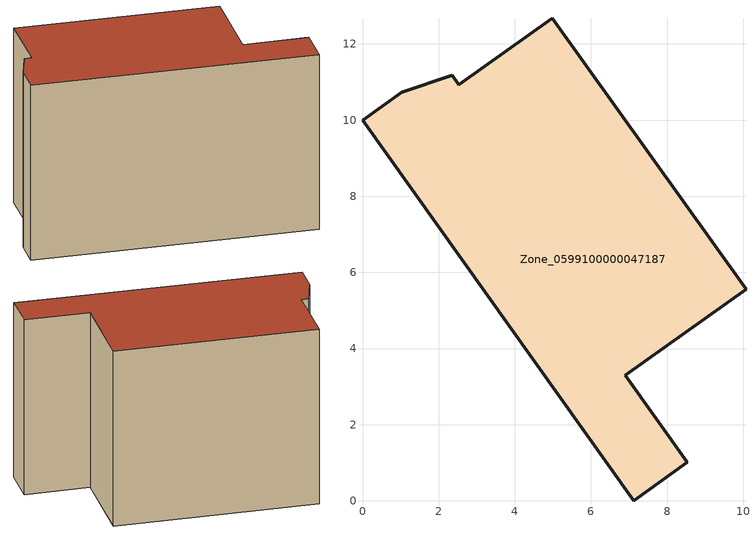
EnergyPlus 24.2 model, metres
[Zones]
Zone_0599100000047187
 floor ground (C_G): 10.07,5.56 6.9,3.3 8.53,1.01 7.12,0 0,9.99 1.03,10.73 2.35,11.18 2.53,10.93 4.98,12.68 z0
 wall outside (C_F): 1.03,10.73 0,9.99 7.12,0 8.53,1.01 6.9,3.3 10.07,5.56 4.98,12.68 2.53,10.93 2.35,11.18 1.03,10.73 z0:7.92
 roof outside (C_R): 2.53,10.93 2.35,11.18 1.03,10.73 0,9.99 7.12,0 8.53,1.01 6.9,3.3 10.07,5.56 4.98,12.68 z7.92
[BUILDING]
Pand.0599100000047187: North Axis=0; Terrain=City; Loads Convergence Tolerance Value=0.04; Temperature Convergence Tolerance Value=0.4; Solar Distribution=FullExterior; Maximum Number of Warmup Days=25; Minimum Number of Warmup Days=1
[Site:Location]
Rotterdam.The.Hague.AP_ZH_NLD Design_Conditions: Latitude=51.96; Longitude=4.45; Time Zone=1; Elevation=-4.5
[SITE:GROUNDTEMPERATURE:BUILDINGSURFACE]
18, 18, 18, 18, 18, 18, 18, 18, 18, 18, 18, 18
[MATERIAL] Thermal Absorptance=0.9; Solar Absorptance=0.7; Visible Absorptance=0.7
Name | Roughness | Thickness | Conductivity | Density | Specific Heat
G.TC.1975-1991 | MediumSmooth | 0.15 | 0.288461 | 540 | 1210
F.TC.1975-1991 | Rough | 0.3 | 0.230769 | 1920 | 840
R.TC.1975-1991 | MediumRough | 0.2 | 0.153846 | 1500 | 1000
[CONSTRUCTION]
C_G: G.TC.1975-1991
C_F: F.TC.1975-1991
C_R: R.TC.1975-1991
[ZONE]
Zone_0599100000047187: Type=1; Multiplier=1; Ceiling Height=Autocalculate; Volume=Autocalculate; Floor Area=autocalculate; Part of Total Floor Area=Yes
[ZONEINFILTRATION:DESIGNFLOWRATE]
Infil_Zone_0599100000047187: Zone or ZoneList or Space or SpaceList=Zone_0599100000047187; Schedule=AlwaysOn; Design Flow Rate Calculation Method=Flow/Area; Flow Rate per Floor Area=0.003; Constant Term Coefficient=1; Temperature Term Coefficient=0; Velocity Term Coefficient=0; Velocity Squared Term Coefficient=0
[HVACTEMPLATE:ZONE:IDEALLOADSAIRSYSTEM]
Zone_0599100000047187: Maximum Heating Supply Air Temperature=50; Minimum Cooling Supply Air Temperature=13; Maximum Heating Supply Air Humidity Ratio=0.0156; Minimum Cooling Supply Air Humidity Ratio=0.0077; Heating Limit=NoLimit; Cooling Limit=NoLimit; Dehumidification Control Type=ConstantSensibleHeatRatio; Cooling Sensible Heat Ratio=0.7; Dehumidification Setpoint=60; Humidification Control Type=None; Humidification Setpoint=30; Outdoor Air Method=None; Outdoor Air Flow Rate per Person=0.00944; Outdoor Air Flow Rate per Zone Floor Area=0; Outdoor Air Flow Rate per Zone=0; Demand Controlled Ventilation Type=None; Outdoor Air Economizer Type=NoEconomizer; Heat Recovery Type=None; Sensible Heat Recovery Effectiveness=0.7; Latent Heat Recovery Effectiveness=0.65
[ZONECONTROL:THERMOSTAT]
ThermostatControl_Zone_0599100000047187: Zone or ZoneList=Zone_0599100000047187; Control Type Schedule=DualSetpointControlType; Control 1=Thermostat_Zone_0599100000047187; Temperature Difference Between Cutout And Setpoint=0
[THERMOSTATSETPOINT:DUALSETPOINT]
Thermostat_Zone_0599100000047187: Heating Setpoint Temperature Schedule=HeatingSetpoint_Zone_0599100000047187; Cooling Setpoint Temperature Schedule=CoolingSetpoint_Zone_0599100000047187
[SCHEDULE:COMPACT]
HeatingSetpoint_Zone_0599100000047187: Through: 12/31, For: AllDays, Until: 24:00, 21
CoolingSetpoint_Zone_0599100000047187: Through: 12/31, For: AllDays, Until: 24:00, 24
DualSetpointControlType: Through: 12/31, For: AllDays, Until: 24:00, 4
AlwaysOn: Through: 12/31, For: AllDays, Until: 24:00, 1
